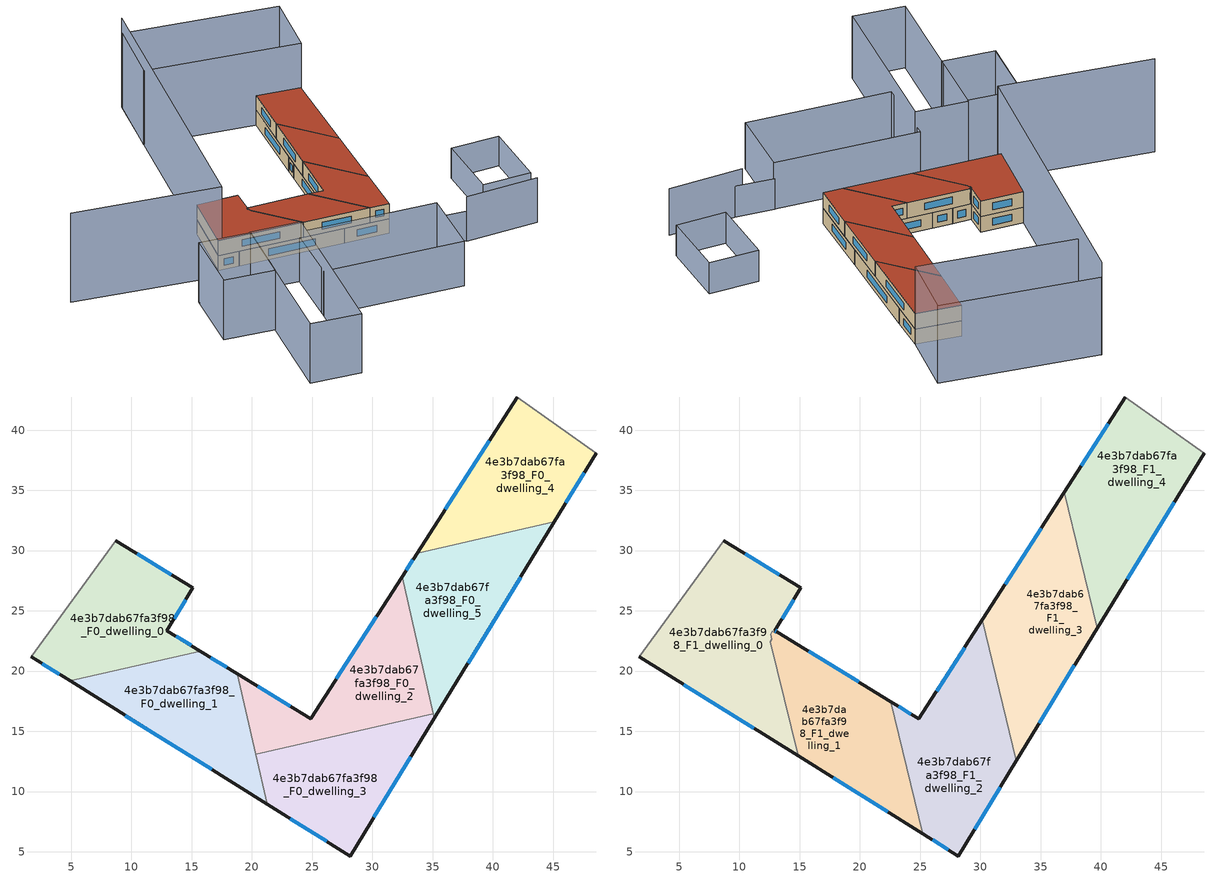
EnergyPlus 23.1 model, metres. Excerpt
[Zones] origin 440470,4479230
4e3b7dab67fa3f98_F0_dwelling_0
 floor ground (EU_floor_Construction): 15.11,26.9 12.95,23.35 15.73,21.65 4.92,19.18 1.7,21.19 8.71,30.83 z0
 wall outside (EU_wall_Construction): 15.73,21.65 12.95,23.35 15.11,26.9 8.71,30.83 / 1.7,21.19 4.92,19.18 z0:3
 wall to 4e3b7dab67fa3f98_F0_dwelling_1 (EU_wall_Construction): 4.92,19.18 15.73,21.65 z0:3
 wall adiabatic (EU_wall_Construction): 8.71,30.83 1.7,21.19 z0:3
 window (EU_Window_Construction): 14.95,22.13 13.73,22.88 / 2.61,20.63 4.02,19.74 / 13.31,28 10.5,29.72 / 13.56,24.35 14.5,25.9 z0.84:2.16
4e3b7dab67fa3f98_F0_dwelling_1
 floor ground (EU_floor_Construction): 18.79,19.78 21.26,8.96 4.92,19.18 15.73,21.65 z0
 wall outside (EU_wall_Construction): 18.79,19.78 15.73,21.65 / 4.92,19.18 21.26,8.96 z0:3
 wall to 4e3b7dab67fa3f98_F0_dwelling_2 (EU_wall_Construction): 20.31,13.1 18.79,19.78 z0:3
 wall to 4e3b7dab67fa3f98_F0_dwelling_3 (EU_wall_Construction): 21.26,8.96 20.31,13.1 z0:3
 window (EU_Window_Construction): 17.93,20.3 16.59,21.13 / 9.51,16.31 16.67,11.83 z0.84:2.16
4e3b7dab67fa3f98_F0_dwelling_2
 floor ground (EU_floor_Construction): 32.46,27.82 35.06,16.48 20.31,13.1 18.79,19.78 24.89,16.03 z0
 wall outside (EU_wall_Construction): 32.46,27.82 24.89,16.03 18.79,19.78 z0:3
 wall to 4e3b7dab67fa3f98_F0_dwelling_3 (EU_wall_Construction): 20.31,13.1 35.06,16.48 z0:3
 wall to 4e3b7dab67fa3f98_F0_dwelling_5 (EU_wall_Construction): 35.06,16.48 32.46,27.82 z0:3
 window (EU_Window_Construction): 23.18,17.08 20.5,18.72 / 30.34,24.51 27.02,19.34 z0.84:2.16
4e3b7dab67fa3f98_F0_dwelling_3
 floor ground (EU_floor_Construction): 35.06,16.48 35.15,16.09 28.16,4.65 21.26,8.96 20.31,13.1 z0
 wall outside (EU_wall_Construction): 21.26,8.96 28.16,4.65 35.15,16.09 z0:3
 wall to 4e3b7dab67fa3f98_F0_dwelling_5 (EU_wall_Construction): 35.15,16.09 35.06,16.48 z0:3
 window (EU_Window_Construction): 30.12,7.86 33.19,12.88 / 23.2,7.75 26.22,5.86 z0.84:2.16
4e3b7dab67fa3f98_F0_dwelling_4
 floor ground (EU_floor_Construction): 48.57,38.08 45.09,32.38 33.72,29.78 42.05,42.75 z0
 wall outside (EU_wall_Construction): 42.05,42.75 33.72,29.78 / 45.09,32.38 48.57,38.08 z0:3
 wall to 4e3b7dab67fa3f98_F0_dwelling_5 (EU_wall_Construction): 33.72,29.78 45.09,32.38 z0:3
 wall adiabatic (EU_wall_Construction): 48.57,38.08 42.05,42.75 z0:3
 window (EU_Window_Construction): 39.71,39.11 36.06,33.42 / 46.07,33.98 47.59,36.48 z0.84:2.16
4e3b7dab67fa3f98_F0_dwelling_5
 floor ground (EU_floor_Construction): 45.09,32.38 35.15,16.09 32.46,27.82 33.72,29.78 z0
 wall outside (EU_wall_Construction): 35.15,16.09 45.09,32.38 / 33.72,29.78 32.46,27.82 z0:3
 window (EU_Window_Construction): 37.94,20.67 42.3,27.81 / 33.37,29.23 32.82,28.37 z0.84:2.16
4e3b7dab67fa3f98_F1_dwelling_0
 floor to 4e3b7dab67fa3f98_F0_dwelling_0 (EU_floor_Construction): 15.11,26.9 12.95,23.35 13.08,23.28 13,23.15 12.75,23.3 12.59,23.04 12.69,22.63 12.58,22.45 12.93,21.01 4.92,19.18 1.7,21.19 8.71,30.83 z3
 floor to 4e3b7dab67fa3f98_F0_dwelling_1 (EU_floor_Construction): 12.93,21.01 14.87,12.96 4.92,19.18 z3
 wall outside (EU_wall_Construction): 13.08,23.28 12.95,23.35 15.11,26.9 8.71,30.83 / 1.7,21.19 14.87,12.96 z3:6
 wall adiabatic (EU_wall_Construction): 8.71,30.83 1.7,21.19 z3:6
 wall to 4e3b7dab67fa3f98_F1_dwelling_1 (EU_wall_Construction): 14.87,12.96 12.58,22.45 12.69,22.63 12.59,23.04 12.75,23.3 13,23.15 13.08,23.28 z3:6
 window (EU_Window_Construction): 13.31,28 10.5,29.72 / 13.56,24.35 14.5,25.9 / 13.05,23.3 12.99,23.33 / 5.4,18.88 11.17,15.27 z3.84:5.16
 roof outside (EU_roof_Construction): 14.87,12.96 12.58,22.45 12.69,22.63 12.59,23.04 12.75,23.3 13,23.15 13.08,23.28 12.95,23.35 15.11,26.9 8.71,30.83 1.7,21.19 z6
4e3b7dab67fa3f98_F1_dwelling_1
 floor to 4e3b7dab67fa3f98_F0_dwelling_1 (EU_floor_Construction): 18.79,19.78 21.26,8.96 14.87,12.96 12.93,21.01 15.73,21.65 z3
 floor to 4e3b7dab67fa3f98_F0_dwelling_0 (EU_floor_Construction): 15.73,21.65 12.93,21.01 12.58,22.45 12.69,22.63 12.59,23.04 12.75,23.3 13,23.15 13.08,23.28 z3
 floor to 4e3b7dab67fa3f98_F0_dwelling_2 (EU_floor_Construction): 22.55,17.47 23.44,13.82 20.31,13.1 18.79,19.78 z3
 floor to 4e3b7dab67fa3f98_F0_dwelling_3 (EU_floor_Construction): 23.44,13.82 25.2,6.5 21.26,8.96 20.31,13.1 z3
 wall outside (EU_wall_Construction): 22.55,17.47 13.08,23.28 / 14.87,12.96 25.21,6.5 z3:6
 wall to 4e3b7dab67fa3f98_F1_dwelling_2 (EU_wall_Construction): 25.21,6.5 22.55,17.47 z3:6
 window (EU_Window_Construction): 19.89,19.1 15.74,21.64 / 17.77,11.14 22.3,8.31 z3.84:5.16
 roof outside (EU_roof_Construction): 25.21,6.5 22.55,17.47 13.08,23.28 13,23.15 12.75,23.3 12.59,23.04 12.69,22.63 12.58,22.45 14.87,12.96 z6
4e3b7dab67fa3f98_F1_dwelling_2
 floor to 4e3b7dab67fa3f98_F0_dwelling_2 (EU_floor_Construction): 30.17,24.25 32.2,15.82 23.44,13.82 22.55,17.47 24.89,16.03 z3
 floor to 4e3b7dab67fa3f98_F0_dwelling_3 (EU_floor_Construction): 32.2,15.82 32.99,12.56 28.16,4.65 25.2,6.5 23.44,13.82 z3
 wall outside (EU_wall_Construction): 30.17,24.25 24.89,16.03 22.55,17.47 / 25.21,6.5 28.16,4.65 32.99,12.56 z3:6
 wall to 4e3b7dab67fa3f98_F1_dwelling_3 (EU_wall_Construction): 32.99,12.56 30.17,24.25 z3:6
 window (EU_Window_Construction): 28.69,21.94 26.37,18.34 / 29.52,6.87 31.63,10.34 / 26.03,5.98 27.33,5.17 / 24.24,16.44 23.21,17.06 z3.84:5.16
 roof outside (EU_roof_Construction): 28.16,4.65 32.99,12.56 30.17,24.25 24.89,16.03 22.55,17.47 25.21,6.5 z6
4e3b7dab67fa3f98_F1_dwelling_3
 floor to 4e3b7dab67fa3f98_F0_dwelling_3 (EU_floor_Construction): 35.06,16.48 35.15,16.1 32.99,12.56 32.2,15.82 z3
 floor to 4e3b7dab67fa3f98_F0_dwelling_5 (EU_floor_Construction): 37.96,30.75 39.7,23.55 35.15,16.1 32.46,27.82 33.72,29.78 z3
 floor to 4e3b7dab67fa3f98_F0_dwelling_2 (EU_floor_Construction): 32.46,27.82 35.06,16.48 32.2,15.82 30.17,24.25 z3
 floor to 4e3b7dab67fa3f98_F0_dwelling_4 (EU_floor_Construction): 36.97,34.84 37.96,30.75 33.72,29.78 z3
 wall outside (EU_wall_Construction): 32.99,12.56 39.7,23.55 / 36.97,34.84 30.17,24.25 z3:6
 wall to 4e3b7dab67fa3f98_F1_dwelling_4 (EU_wall_Construction): 39.7,23.55 36.97,34.84 z3:6
 window (EU_Window_Construction): 34.88,15.65 37.82,20.46 / 35.06,31.87 32.08,27.22 z3.84:5.16
 roof outside (EU_roof_Construction): 32.99,12.56 39.7,23.55 36.97,34.84 30.17,24.25 z6
4e3b7dab67fa3f98_F1_dwelling_4
 floor to 4e3b7dab67fa3f98_F0_dwelling_4 (EU_floor_Construction): 48.57,38.08 45.09,32.38 37.96,30.75 36.97,34.84 42.05,42.75 z3
 floor to 4e3b7dab67fa3f98_F0_dwelling_5 (EU_floor_Construction): 45.09,32.38 39.7,23.55 37.96,30.75 z3
 wall outside (EU_wall_Construction): 39.7,23.55 48.57,38.08 / 42.05,42.75 36.97,34.84 z3:6
 wall adiabatic (EU_wall_Construction): 48.57,38.08 42.05,42.75 z3:6
 window (EU_Window_Construction): 42.19,27.63 46.08,34 / 40.62,40.53 38.4,37.06 z3.84:5.16
 roof outside (EU_roof_Construction): 39.7,23.55 48.57,38.08 42.05,42.75 36.97,34.84 z6
shading: 33.91,-7.45 45.76,-13.54 / 7.83,9.36 29.38,-4.4 / 29.38,-4.4 22.44,-15.26 / 22.44,-15.26 0.9,-1.51 / 0.9,-1.51 7.83,9.36 z0:9; 29.41,-4.22 35.17,-8.11 / 42.28,-4.73 48.28,6.3 / 48.28,6.3 56.11,2.04 / 56.11,2.04 50.11,-8.99 / 50.11,-8.99 42.28,-4.73 z0:6; -8.4,17.7 -15.08,7.82 / -17.38,-12.04 -0.38,13.09 / -0.38,13.09 7.24,7.93 / 7.24,7.93 -9.75,-17.19 / -9.75,-17.19 -17.38,-12.04 / -0.53,12.8 -7.51,2.56 / -7.51,2.56 -15.2,7.8 / -15.2,7.8 -8.22,18.04 / -8.22,18.04 -0.53,12.8 z0:12; 33.22,64.45 0.68,19.76 / 0.68,19.76 -21.04,35.58 z0:18; 33.15,64.35 55.72,47.84 / 55.72,47.84 48.52,38.01 / 48.52,38.01 25.96,54.52 / 25.96,54.52 33.15,64.35 z0:15
[Building]
EU S2 Campaign: North Axis=0; Terrain=City; Solar Distribution=FullExterior
[Site:Location]
Madrid: Latitude=40.5; Longitude=-3.5; Time Zone=1; Elevation=609
[SizingPeriod:WeatherFileDays]
AnnualSizingPeriod: Begin Month=1; Begin Day of Month=1; End Month=12; End Day of Month=31; Day of Week for Start Day=Monday; Use Weather File Daylight Saving Period=No; Use Weather File Rain and Snow Indicators=No
[MATERIAL]
EU_InternalMass_Material: Roughness=MediumRough; Thickness=0.1; Conductivity=1; Density=1800; Specific Heat=900; Thermal Absorptance=0.9; Solar Absorptance=0.7; Visible Absorptance=0.7
[MATERIAL:NOMASS] Roughness=MediumRough; Thermal Absorptance=0.9; Solar Absorptance=0.7; Visible Absorptance=0.7
Name | Thermal Resistance
EU_wall_NoMass; EU_roof_NoMass | 2.16768
EU_floor_NoMass | 1.14339
[WINDOWMATERIAL:SIMPLEGLAZINGSYSTEM]
EU_Window_SimpleGlazing: UFactor=3.23888; Solar Heat Gain Coefficient=0.85; Visible Transmittance=0.85
[CONSTRUCTION]
EU_wall_Construction: EU_wall_NoMass
EU_roof_Construction: EU_roof_NoMass
EU_floor_Construction: EU_floor_NoMass
EU_Window_Construction: EU_Window_SimpleGlazing
EU_InternalMass_Construction: EU_InternalMass_Material
[ZONE] Type=1; Multiplier=1; Ceiling Height=autocalculate; Floor Area=autocalculate; Part of Total Floor Area=Yes
Name | Volume
4e3b7dab67fa3f98_F0_dwelling_0 | 268.909
4e3b7dab67fa3f98_F1_dwelling_0 | 359.702
4e3b7dab67fa3f98_F0_dwelling_1 | 268.913
4e3b7dab67fa3f98_F1_dwelling_1 | 285.734
4e3b7dab67fa3f98_F0_dwelling_2 | 268.939
4e3b7dab67fa3f98_F1_dwelling_2 | 322.727
4e3b7dab67fa3f98_F0_dwelling_3 | 268.929
4e3b7dab67fa3f98_F1_dwelling_3 | 322.668
4e3b7dab67fa3f98_F0_dwelling_4 | 268.931
4e3b7dab67fa3f98_F1_dwelling_4 | 322.714
4e3b7dab67fa3f98_F0_dwelling_5 | 268.936
[INTERNALMASS] Construction=EU_InternalMass_Construction
Name | Zone or ZoneList | Surface Area
4e3b7dab67fa3f98_F0_dwelling_0_EU_InternalMass | 4e3b7dab67fa3f98_F0_dwelling_0 | 89.6365
4e3b7dab67fa3f98_F0_dwelling_1_EU_InternalMass | 4e3b7dab67fa3f98_F0_dwelling_1 | 89.6377
4e3b7dab67fa3f98_F0_dwelling_2_EU_InternalMass | 4e3b7dab67fa3f98_F0_dwelling_2 | 89.6462
4e3b7dab67fa3f98_F0_dwelling_3_EU_InternalMass | 4e3b7dab67fa3f98_F0_dwelling_3 | 89.6428
4e3b7dab67fa3f98_F0_dwelling_4_EU_InternalMass | 4e3b7dab67fa3f98_F0_dwelling_4 | 89.6437
4e3b7dab67fa3f98_F0_dwelling_5_EU_InternalMass | 4e3b7dab67fa3f98_F0_dwelling_5 | 89.6452
4e3b7dab67fa3f98_F1_dwelling_0_EU_InternalMass | 4e3b7dab67fa3f98_F1_dwelling_0 | 119.899
4e3b7dab67fa3f98_F1_dwelling_1_EU_InternalMass | 4e3b7dab67fa3f98_F1_dwelling_1 | 95.2455
4e3b7dab67fa3f98_F1_dwelling_2_EU_InternalMass | 4e3b7dab67fa3f98_F1_dwelling_2 | 107.576
4e3b7dab67fa3f98_F1_dwelling_3_EU_InternalMass | 4e3b7dab67fa3f98_F1_dwelling_3 | 107.556
4e3b7dab67fa3f98_F1_dwelling_4_EU_InternalMass | 4e3b7dab67fa3f98_F1_dwelling_4 | 107.571
[OTHEREQUIPMENT] Fuel Type=Electricity; Design Level Calculation Method=Watts/Area; Power per Zone Floor Area=1; Fraction Latent=0; Fraction Radiant=0; Fraction Lost=0; Carbon Dioxide Generation Rate=0; EndUse Subcategory=EU_Step8_InternalGains
Name | Zone or ZoneList or Space or SpaceList | Schedule
EU_Step8_InternalGain_4e3b7dab67fa3f98_F0_dwelling_0_f000 | 4e3b7dab67fa3f98_F0_dwelling_0 | EU_Step8_GainSchedule_4e3b7dab67fa3f98_F0_dwelling_0_f000
EU_Step8_InternalGain_4e3b7dab67fa3f98_F0_dwelling_1_f000 | 4e3b7dab67fa3f98_F0_dwelling_1 | EU_Step8_GainSchedule_4e3b7dab67fa3f98_F0_dwelling_1_f000
EU_Step8_InternalGain_4e3b7dab67fa3f98_F0_dwelling_2_f000 | 4e3b7dab67fa3f98_F0_dwelling_2 | EU_Step8_GainSchedule_4e3b7dab67fa3f98_F0_dwelling_2_f000
EU_Step8_InternalGain_4e3b7dab67fa3f98_F0_dwelling_3_f000 | 4e3b7dab67fa3f98_F0_dwelling_3 | EU_Step8_GainSchedule_4e3b7dab67fa3f98_F0_dwelling_3_f000
EU_Step8_InternalGain_4e3b7dab67fa3f98_F0_dwelling_4_f000 | 4e3b7dab67fa3f98_F0_dwelling_4 | EU_Step8_GainSchedule_4e3b7dab67fa3f98_F0_dwelling_4_f000
EU_Step8_InternalGain_4e3b7dab67fa3f98_F0_dwelling_5_f000 | 4e3b7dab67fa3f98_F0_dwelling_5 | EU_Step8_GainSchedule_4e3b7dab67fa3f98_F0_dwelling_5_f000
EU_Step8_InternalGain_4e3b7dab67fa3f98_F1_dwelling_0_f000 | 4e3b7dab67fa3f98_F1_dwelling_0 | EU_Step8_GainSchedule_4e3b7dab67fa3f98_F1_dwelling_0_f000
EU_Step8_InternalGain_4e3b7dab67fa3f98_F1_dwelling_1_f000 | 4e3b7dab67fa3f98_F1_dwelling_1 | EU_Step8_GainSchedule_4e3b7dab67fa3f98_F1_dwelling_1_f000
EU_Step8_InternalGain_4e3b7dab67fa3f98_F1_dwelling_2_f000 | 4e3b7dab67fa3f98_F1_dwelling_2 | EU_Step8_GainSchedule_4e3b7dab67fa3f98_F1_dwelling_2_f000
EU_Step8_InternalGain_4e3b7dab67fa3f98_F1_dwelling_3_f000 | 4e3b7dab67fa3f98_F1_dwelling_3 | EU_Step8_GainSchedule_4e3b7dab67fa3f98_F1_dwelling_3_f000
EU_Step8_InternalGain_4e3b7dab67fa3f98_F1_dwelling_4_f000 | 4e3b7dab67fa3f98_F1_dwelling_4 | EU_Step8_GainSchedule_4e3b7dab67fa3f98_F1_dwelling_4_f000
[ZONEVENTILATION:DESIGNFLOWRATE] Schedule=EU_AlwaysOn; Design Flow Rate Calculation Method=AirChanges/Hour; Air Changes per Hour=0.480546; Ventilation Type=Natural; Fan Pressure Rise=0; Fan Total Efficiency=1; Constant Term Coefficient=1; Temperature Term Coefficient=0; Velocity Term Coefficient=0; Velocity Squared Term Coefficient=0; Minimum Indoor Temperature=-100; Maximum Indoor Temperature=100; Delta Temperature=-100; Minimum Outdoor Temperature=-100; Maximum Outdoor Temperature=100; Maximum Wind Speed=40
Name | Zone or ZoneList or Space or SpaceList
EU_ConstantAir_4e3b7dab67fa3f98_F0_dwelling_0 | 4e3b7dab67fa3f98_F0_dwelling_0
EU_ConstantAir_4e3b7dab67fa3f98_F0_dwelling_1 | 4e3b7dab67fa3f98_F0_dwelling_1
EU_ConstantAir_4e3b7dab67fa3f98_F0_dwelling_2 | 4e3b7dab67fa3f98_F0_dwelling_2
EU_ConstantAir_4e3b7dab67fa3f98_F0_dwelling_3 | 4e3b7dab67fa3f98_F0_dwelling_3
EU_ConstantAir_4e3b7dab67fa3f98_F0_dwelling_4 | 4e3b7dab67fa3f98_F0_dwelling_4
EU_ConstantAir_4e3b7dab67fa3f98_F0_dwelling_5 | 4e3b7dab67fa3f98_F0_dwelling_5
EU_ConstantAir_4e3b7dab67fa3f98_F1_dwelling_0 | 4e3b7dab67fa3f98_F1_dwelling_0
EU_ConstantAir_4e3b7dab67fa3f98_F1_dwelling_1 | 4e3b7dab67fa3f98_F1_dwelling_1
EU_ConstantAir_4e3b7dab67fa3f98_F1_dwelling_2 | 4e3b7dab67fa3f98_F1_dwelling_2
EU_ConstantAir_4e3b7dab67fa3f98_F1_dwelling_3 | 4e3b7dab67fa3f98_F1_dwelling_3
EU_ConstantAir_4e3b7dab67fa3f98_F1_dwelling_4 | 4e3b7dab67fa3f98_F1_dwelling_4
[HVACTEMPLATE:THERMOSTAT] Constant Heating Setpoint=20; Constant Cooling Setpoint=50
EU_HeatOnly_4e3b7dab67fa3f98_F0_dwelling_0; EU_HeatOnly_4e3b7dab67fa3f98_F0_dwelling_1; EU_HeatOnly_4e3b7dab67fa3f98_F0_dwelling_2; EU_HeatOnly_4e3b7dab67fa3f98_F0_dwelling_3; EU_HeatOnly_4e3b7dab67fa3f98_F0_dwelling_4; EU_HeatOnly_4e3b7dab67fa3f98_F0_dwelling_5; EU_HeatOnly_4e3b7dab67fa3f98_F1_dwelling_0; EU_HeatOnly_4e3b7dab67fa3f98_F1_dwelling_1; EU_HeatOnly_4e3b7dab67fa3f98_F1_dwelling_2; EU_HeatOnly_4e3b7dab67fa3f98_F1_dwelling_3; EU_HeatOnly_4e3b7dab67fa3f98_F1_dwelling_4
[HVACTEMPLATE:ZONE:IDEALLOADSAIRSYSTEM] System Availability Schedule=EU_AlwaysOn; Maximum Heating Supply Air Temperature=50; Minimum Cooling Supply Air Temperature=13; Maximum Heating Supply Air Humidity Ratio=0.0156; Minimum Cooling Supply Air Humidity Ratio=0.0077; Heating Limit=NoLimit; Cooling Limit=NoLimit; Heating Availability Schedule=EU_AlwaysOn; Cooling Availability Schedule=EU_CoolingOff; Dehumidification Control Type=ConstantSensibleHeatRatio; Cooling Sensible Heat Ratio=0.7; Dehumidification Setpoint=60; Humidification Control Type=None; Humidification Setpoint=30; Outdoor Air Method=None; Outdoor Air Flow Rate per Person=0.00944; Outdoor Air Flow Rate per Zone Floor Area=0; Outdoor Air Flow Rate per Zone=0; Demand Controlled Ventilation Type=None; Outdoor Air Economizer Type=NoEconomizer; Heat Recovery Type=None; Sensible Heat Recovery Effectiveness=0.7; Latent Heat Recovery Effectiveness=0.65
Name | Template Thermostat
4e3b7dab67fa3f98_F0_dwelling_0 | EU_HeatOnly_4e3b7dab67fa3f98_F0_dwelling_0
4e3b7dab67fa3f98_F0_dwelling_1 | EU_HeatOnly_4e3b7dab67fa3f98_F0_dwelling_1
4e3b7dab67fa3f98_F0_dwelling_2 | EU_HeatOnly_4e3b7dab67fa3f98_F0_dwelling_2
4e3b7dab67fa3f98_F0_dwelling_3 | EU_HeatOnly_4e3b7dab67fa3f98_F0_dwelling_3
4e3b7dab67fa3f98_F0_dwelling_4 | EU_HeatOnly_4e3b7dab67fa3f98_F0_dwelling_4
4e3b7dab67fa3f98_F0_dwelling_5 | EU_HeatOnly_4e3b7dab67fa3f98_F0_dwelling_5
4e3b7dab67fa3f98_F1_dwelling_0 | EU_HeatOnly_4e3b7dab67fa3f98_F1_dwelling_0
4e3b7dab67fa3f98_F1_dwelling_1 | EU_HeatOnly_4e3b7dab67fa3f98_F1_dwelling_1
4e3b7dab67fa3f98_F1_dwelling_2 | EU_HeatOnly_4e3b7dab67fa3f98_F1_dwelling_2
4e3b7dab67fa3f98_F1_dwelling_3 | EU_HeatOnly_4e3b7dab67fa3f98_F1_dwelling_3
4e3b7dab67fa3f98_F1_dwelling_4 | EU_HeatOnly_4e3b7dab67fa3f98_F1_dwelling_4
[SIZING:ZONE] Zone Cooling Design Supply Air Temperature Input Method=SupplyAirTemperature; Zone Cooling Design Supply Air Temperature=13; Zone Heating Design Supply Air Temperature Input Method=SupplyAirTemperature; Zone Heating Design Supply Air Temperature=50; Zone Cooling Design Supply Air Humidity Ratio=0.008; Zone Heating Design Supply Air Humidity Ratio=0.008; Cooling Design Air Flow Method=DesignDay; Cooling Design Air Flow Rate=0; Cooling Minimum Air Flow per Zone Floor Area=0.000762; Cooling Minimum Air Flow=0; Cooling Minimum Air Flow Fraction=0.2; Heating Design Air Flow Method=DesignDay; Heating Design Air Flow Rate=0; Heating Maximum Air Flow per Zone Floor Area=0.002032; Heating Maximum Air Flow=0.141576; Heating Maximum Air Flow Fraction=0.3; Account for Dedicated Outdoor Air System=No; Dedicated Outdoor Air System Control Strategy=NeutralSupplyAir; Dedicated Outdoor Air Low Setpoint Temperature for Design=autosize; Dedicated Outdoor Air High Setpoint Temperature for Design=autosize; Zone Load Sizing Method=Sensible Load Only No Latent Load; Zone Latent Cooling Design Supply Air Humidity Ratio Input Method=HumidityRatioDifference; Zone Cooling Design Supply Air Humidity Ratio Difference=0.005; Zone Latent Heating Design Supply Air Humidity Ratio Input Method=HumidityRatioDifference; Zone Humidification Design Supply Air Humidity Ratio Difference=0.005
4e3b7dab67fa3f98_F0_dwelling_0; 4e3b7dab67fa3f98_F0_dwelling_1; 4e3b7dab67fa3f98_F0_dwelling_2; 4e3b7dab67fa3f98_F0_dwelling_3; 4e3b7dab67fa3f98_F0_dwelling_4; 4e3b7dab67fa3f98_F0_dwelling_5; 4e3b7dab67fa3f98_F1_dwelling_0; 4e3b7dab67fa3f98_F1_dwelling_1; 4e3b7dab67fa3f98_F1_dwelling_2; 4e3b7dab67fa3f98_F1_dwelling_3; 4e3b7dab67fa3f98_F1_dwelling_4
[SCHEDULE:CONSTANT]
Name | Hourly Value
EU_AlwaysOn | 1
EU_CoolingOff | 0
[SCHEDULE:FILE] Column Number=1; Rows to Skip at Top=0; Number of Hours of Data=8760; Column Separator=Comma; Interpolate to Timestep=No; Minutes per Item=60; Adjust Schedule for Daylight Savings=Yes
Name | File
EU_Step8_GainSchedule_4e3b7dab67fa3f98_F0_dwelling_0_f000 | ../../schedules/4e3b7dab67fa3f98/4e3b7dab67fa3f98_F0_dwelling_0_f000_gain.csv
EU_Step8_GainSchedule_4e3b7dab67fa3f98_F0_dwelling_1_f000 | ../../schedules/4e3b7dab67fa3f98/4e3b7dab67fa3f98_F0_dwelling_1_f000_gain.csv
EU_Step8_GainSchedule_4e3b7dab67fa3f98_F0_dwelling_2_f000 | ../../schedules/4e3b7dab67fa3f98/4e3b7dab67fa3f98_F0_dwelling_2_f000_gain.csv
EU_Step8_GainSchedule_4e3b7dab67fa3f98_F0_dwelling_3_f000 | ../../schedules/4e3b7dab67fa3f98/4e3b7dab67fa3f98_F0_dwelling_3_f000_gain.csv
EU_Step8_GainSchedule_4e3b7dab67fa3f98_F0_dwelling_4_f000 | ../../schedules/4e3b7dab67fa3f98/4e3b7dab67fa3f98_F0_dwelling_4_f000_gain.csv
EU_Step8_GainSchedule_4e3b7dab67fa3f98_F0_dwelling_5_f000 | ../../schedules/4e3b7dab67fa3f98/4e3b7dab67fa3f98_F0_dwelling_5_f000_gain.csv
EU_Step8_GainSchedule_4e3b7dab67fa3f98_F1_dwelling_0_f000 | ../../schedules/4e3b7dab67fa3f98/4e3b7dab67fa3f98_F1_dwelling_0_f000_gain.csv
EU_Step8_GainSchedule_4e3b7dab67fa3f98_F1_dwelling_1_f000 | ../../schedules/4e3b7dab67fa3f98/4e3b7dab67fa3f98_F1_dwelling_1_f000_gain.csv
EU_Step8_GainSchedule_4e3b7dab67fa3f98_F1_dwelling_2_f000 | ../../schedules/4e3b7dab67fa3f98/4e3b7dab67fa3f98_F1_dwelling_2_f000_gain.csv
EU_Step8_GainSchedule_4e3b7dab67fa3f98_F1_dwelling_3_f000 | ../../schedules/4e3b7dab67fa3f98/4e3b7dab67fa3f98_F1_dwelling_3_f000_gain.csv
EU_Step8_GainSchedule_4e3b7dab67fa3f98_F1_dwelling_4_f000 | ../../schedules/4e3b7dab67fa3f98/4e3b7dab67fa3f98_F1_dwelling_4_f000_gain.csv
